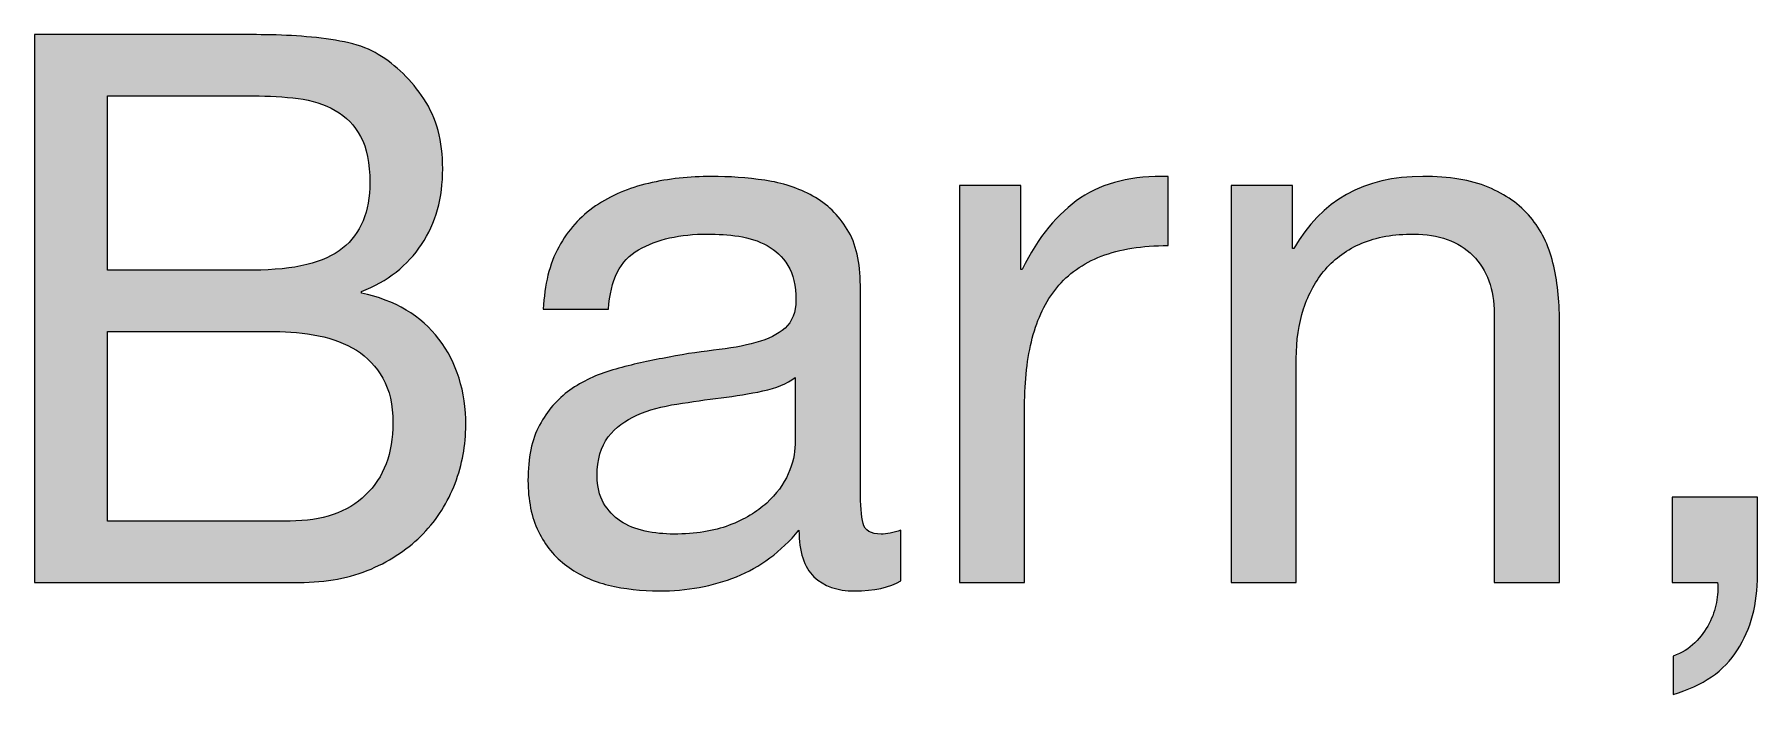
# Paper-space layout 'A1mask (portrait)' of a CAD drawing. Extents: x 0 to 565, y 0 to 805.
# Drawn here: x 406.76 to 416, y 63.94 to 67.48 of the extents above; entities that cross this region are included whole.
import ezdxf
from ezdxf.enums import TextEntityAlignment as Align

# ---------------------------------------------------------------- set-up
doc = ezdxf.new("R2010")
doc.units = 0
doc.layers.get('0').update_dxf_attribs({"linetype": 'CONTINUOUS'})
doc.layers.get('Defpoints').update_dxf_attribs({"linetype": 'CONTINUOUS'})
doc.layers.add('JPP_Mask', color=7, linetype='CONTINUOUS')
doc.styles.add('JPP', font='arial.ttf')

# ---------------------------------------------------------------- blocks, each defined once
blk = doc.blocks.new('A1mask (portrait)')
at = {"true_color": 0x004a91}
h = blk.add_hatch(color=154, dxfattribs=at)
edge = h.paths.add_edge_path(flags=16)
edge.add_spline(control_points=[(408.1269, 64.8708), (408.3001, 64.8708), (408.4355, 64.9175), (408.533, 65.011), (408.6305, 65.1042), (408.6793, 65.2334), (408.6793, 65.3982), (408.6793, 65.4943), (408.6613, 65.5738), (408.6258, 65.6372), (408.5898, 65.7002), (408.5425, 65.7503), (408.4833, 65.7875), (408.4241, 65.8247), (408.3565, 65.8507), (408.2793, 65.8658), (408.2026, 65.8808), (408.1231, 65.8883), (408.0407, 65.8883), (408.0407, 65.8883), (407.1465, 65.8883), (407.1465, 65.8883), (407.1465, 65.8883), (407.1465, 64.8708), (407.1465, 64.8708), (407.1465, 64.8708), (408.1269, 64.8708), (408.1269, 64.8708)], knot_values=[0, 0, 0, 0, 1, 1, 1, 2, 2, 2, 3, 3, 3, 4, 4, 4, 5, 5, 5, 6, 6, 6, 7, 7, 7, 8, 8, 8, 9, 9, 9, 9], degree=3, periodic=0)
edge = h.paths.add_edge_path(flags=16)
edge.add_spline(control_points=[(407.9295, 66.218), (408.152, 66.218), (408.312, 66.2571), (408.4095, 66.3354), (408.5065, 66.4138), (408.5557, 66.5312), (408.5557, 66.6878), (408.5557, 66.792), (408.5392, 66.8746), (408.506, 66.9349), (408.4729, 66.9953), (408.4279, 67.0421), (408.3702, 67.075), (408.3124, 67.1079), (408.2457, 67.1292), (408.1704, 67.1389), (408.0947, 67.1484), (408.0142, 67.1534), (407.9295, 67.1534), (407.9295, 67.1534), (407.1465, 67.1534), (407.1465, 67.1534), (407.1465, 67.1534), (407.1465, 66.218), (407.1465, 66.218), (407.1465, 66.218), (407.9295, 66.218), (407.9295, 66.218)], knot_values=[0, 0, 0, 0, 1, 1, 1, 2, 2, 2, 3, 3, 3, 4, 4, 4, 5, 5, 5, 6, 6, 6, 7, 7, 7, 8, 8, 8, 9, 9, 9, 9], degree=3, periodic=0)
edge = h.paths.add_edge_path()
edge.add_spline(control_points=[(407.822, 67.4828), (407.8855, 67.4828), (407.9531, 67.4821), (408.026, 67.4809), (408.0989, 67.4795), (408.1709, 67.4753), (408.2424, 67.4684), (408.3138, 67.4615), (408.3806, 67.4514), (408.4421, 67.4376), (408.5041, 67.4239), (408.5567, 67.4033), (408.6007, 67.3759), (408.6968, 67.3181), (408.7787, 67.2383), (408.8459, 67.1368), (408.9131, 67.0353), (408.9467, 66.9103), (408.9467, 66.7619), (408.9467, 66.6052), (408.9093, 66.4701), (408.8336, 66.356), (408.7579, 66.2422), (408.6504, 66.1577), (408.5103, 66.1028), (408.5103, 66.1028), (408.5103, 66.0945), (408.5103, 66.0945), (408.6916, 66.0559), (408.8303, 65.9735), (408.9264, 65.8471), (409.0225, 65.7208), (409.0707, 65.5672), (409.0707, 65.3859), (409.0707, 65.2786), (409.0513, 65.1743), (409.013, 65.0727), (408.9742, 64.971), (408.9174, 64.881), (408.8416, 64.8027), (408.7664, 64.7246), (408.6731, 64.6614), (408.5619, 64.6133), (408.4506, 64.5651), (408.3219, 64.5412), (408.1766, 64.5412), (408.1766, 64.5412), (406.7551, 64.5412), (406.7551, 64.5412), (406.7551, 64.5412), (406.7551, 67.4828), (406.7551, 67.4828), (406.7551, 67.4828), (407.822, 67.4828), (407.822, 67.4828)], knot_values=[0, 0, 0, 0, 1, 1, 1, 2, 2, 2, 3, 3, 3, 4, 4, 4, 5, 5, 5, 6, 6, 6, 7, 7, 7, 8, 8, 8, 9, 9, 9, 10, 10, 10, 11, 11, 11, 12, 12, 12, 13, 13, 13, 14, 14, 14, 15, 15, 15, 16, 16, 16, 17, 17, 17, 18, 18, 18, 18], degree=3, periodic=0)
h = blk.add_hatch(color=154, dxfattribs=at)
edge = h.paths.add_edge_path()
edge.add_spline(control_points=[(411.1185, 66.4365), (411.0716, 66.5132), (411.0101, 66.573), (410.9334, 66.6156)], knot_values=[29, 29, 29, 29, 30, 30, 30, 30], degree=3, periodic=0)
edge.add_spline(control_points=[(410.9334, 66.6156), (410.8563, 66.6582), (410.7706, 66.6864), (410.6759, 66.7001)], knot_values=[28, 28, 28, 28, 29, 29, 29, 29], degree=3, periodic=0)
edge.add_spline(control_points=[(410.6759, 66.7001), (410.5808, 66.7139), (410.4856, 66.7207), (410.3895, 66.7207)], knot_values=[27, 27, 27, 27, 28, 28, 28, 28], degree=3, periodic=0)
edge.add_spline(control_points=[(410.3895, 66.7207), (410.2712, 66.7207), (410.1585, 66.7084), (410.0515, 66.6836)], knot_values=[26, 26, 26, 26, 27, 27, 27, 27], degree=3, periodic=0)
edge.add_spline(control_points=[(410.0515, 66.6836), (409.9446, 66.659), (409.8494, 66.6182), (409.7671, 66.5622)], knot_values=[25, 25, 25, 25, 26, 26, 26, 26], degree=3, periodic=0)
edge.add_spline(control_points=[(409.7671, 66.5622), (409.6847, 66.5058), (409.6189, 66.4322), (409.5697, 66.3416)], knot_values=[24, 24, 24, 24, 25, 25, 25, 25], degree=3, periodic=0)
edge.add_spline(control_points=[(409.5697, 66.3416), (409.52, 66.2509), (409.4925, 66.1397), (409.4868, 66.0079)], knot_values=[23, 23, 23, 23, 24, 24, 24, 24], degree=3, periodic=0)
edge.add_spline(control_points=[(409.4868, 66.0079), (409.4868, 66.0079), (409.8371, 66.0079), (409.8371, 66.0079), (409.8456, 66.1645), (409.8991, 66.2708), (409.9981, 66.3271), (410.097, 66.3835), (410.2205, 66.4116), (410.3687, 66.4116)], knot_values=[20, 20, 20, 20, 21, 21, 21, 22, 22, 22, 23, 23, 23, 23], degree=3, periodic=0)
edge.add_spline(control_points=[(410.3687, 66.4116), (410.4236, 66.4116), (410.4795, 66.4076), (410.5358, 66.3993)], knot_values=[19, 19, 19, 19, 20, 20, 20, 20], degree=3, periodic=0)
edge.add_spline(control_points=[(410.5358, 66.3993), (410.5916, 66.391), (410.6428, 66.3747), (410.6882, 66.3499)], knot_values=[18, 18, 18, 18, 19, 19, 19, 19], degree=3, periodic=0)
edge.add_spline(control_points=[(410.6882, 66.3499), (410.7332, 66.3252), (410.7706, 66.2895), (410.7995, 66.2429)], knot_values=[17, 17, 17, 17, 18, 18, 18, 18], degree=3, periodic=0)
edge.add_spline(control_points=[(410.7995, 66.2429), (410.8283, 66.196), (410.8425, 66.1342), (410.8425, 66.0573)], knot_values=[16, 16, 16, 16, 17, 17, 17, 17], degree=3, periodic=0)
edge.add_spline(control_points=[(410.8425, 66.0573), (410.8425, 65.9915), (410.8231, 65.9413), (410.7848, 65.907), (410.7464, 65.8727), (410.6944, 65.8464), (410.6281, 65.8287)], knot_values=[14, 14, 14, 14, 15, 15, 15, 16, 16, 16, 16], degree=3, periodic=0)
edge.add_spline(control_points=[(410.6281, 65.8287), (410.5623, 65.8107), (410.4861, 65.797), (410.3995, 65.7875)], knot_values=[13, 13, 13, 13, 14, 14, 14, 14], degree=3, periodic=0)
edge.add_spline(control_points=[(410.3995, 65.7875), (410.3133, 65.7778), (410.222, 65.7634), (410.1259, 65.7442)], knot_values=[12, 12, 12, 12, 13, 13, 13, 13], degree=3, periodic=0)
edge.add_spline(control_points=[(410.1259, 65.7442), (410.035, 65.7279), (409.9465, 65.707), (409.8598, 65.6824), (409.7732, 65.6578), (409.6965, 65.6214), (409.6293, 65.5733)], knot_values=[10, 10, 10, 10, 11, 11, 11, 12, 12, 12, 12], degree=3, periodic=0)
edge.add_spline(control_points=[(409.6293, 65.5733), (409.5616, 65.5253), (409.5077, 65.4625), (409.4665, 65.3859)], knot_values=[9, 9, 9, 9, 10, 10, 10, 10], degree=3, periodic=0)
edge.add_spline(control_points=[(409.4665, 65.3859), (409.4253, 65.3089), (409.4045, 65.21), (409.4045, 65.0891)], knot_values=[8, 8, 8, 8, 9, 9, 9, 9], degree=3, periodic=0)
edge.add_spline(control_points=[(409.4045, 65.0891), (409.4045, 64.9821), (409.4234, 64.8907), (409.4603, 64.8152)], knot_values=[7, 7, 7, 7, 8, 8, 8, 8], degree=3, periodic=0)
edge.add_spline(control_points=[(409.4603, 64.8152), (409.4972, 64.7395), (409.5479, 64.6777), (409.6127, 64.6297)], knot_values=[6, 6, 6, 6, 7, 7, 7, 7], degree=3, periodic=0)
edge.add_spline(control_points=[(409.6127, 64.6297), (409.6771, 64.5816), (409.7519, 64.5473), (409.8371, 64.5267), (409.9223, 64.5061), (410.0132, 64.4959), (410.1093, 64.4959)], knot_values=[4, 4, 4, 4, 5, 5, 5, 6, 6, 6, 6], degree=3, periodic=0)
edge.add_spline(control_points=[(410.1093, 64.4959), (410.2575, 64.4959), (410.3957, 64.5213), (410.523, 64.5722)], knot_values=[3, 3, 3, 3, 4, 4, 4, 4], degree=3, periodic=0)
edge.add_spline(control_points=[(410.523, 64.5722), (410.6508, 64.6228), (410.763, 64.7059), (410.8591, 64.8214)], knot_values=[2, 2, 2, 2, 3, 3, 3, 3], degree=3, periodic=0)
edge.add_spline(control_points=[(410.8591, 64.8214), (410.8591, 64.7059), (410.8856, 64.6228), (410.9396, 64.5722)], knot_values=[1, 1, 1, 1, 2, 2, 2, 2], degree=3, periodic=0)
edge.add_spline(control_points=[(410.9396, 64.5722), (410.9931, 64.5213), (411.065, 64.4959), (411.1559, 64.4959)], knot_values=[0, 0, 0, 0, 1, 1, 1, 1], degree=3, periodic=0)
edge.add_spline(control_points=[(411.1559, 64.4959), (411.2629, 64.4959), (411.3467, 64.5137), (411.4068, 64.5494)], knot_values=[36, 36, 36, 36, 37, 37, 37, 37], degree=3, periodic=0)
edge.add_spline(control_points=[(411.4068, 64.5494), (411.4068, 64.5494), (411.4068, 64.8214), (411.4068, 64.8214), (411.3656, 64.8077), (411.3301, 64.8008), (411.2998, 64.8008)], knot_values=[34, 34, 34, 34, 35, 35, 35, 36, 36, 36, 36], degree=3, periodic=0)
edge.add_spline(control_points=[(411.2998, 64.8008), (411.2449, 64.8008), (411.2127, 64.82), (411.2032, 64.8583)], knot_values=[33, 33, 33, 33, 34, 34, 34, 34], degree=3, periodic=0)
edge.add_spline(control_points=[(411.2032, 64.8583), (411.1933, 64.8969), (411.1886, 64.9572), (411.1886, 65.0396)], knot_values=[32, 32, 32, 32, 33, 33, 33, 33], degree=3, periodic=0)
edge.add_spline(control_points=[(411.1886, 65.0396), (411.1886, 65.0396), (411.1886, 66.1357), (411.1886, 66.1357), (411.1886, 66.2592), (411.1654, 66.3596), (411.1185, 66.4365)], knot_values=[30, 30, 30, 30, 31, 31, 31, 32, 32, 32, 32], degree=3, periodic=0)
edge = h.paths.add_edge_path(flags=16)
edge.add_spline(control_points=[(410.4406, 65.5321), (410.5192, 65.5416), (410.594, 65.5539), (410.6655, 65.5691)], knot_values=[0, 0, 0, 0, 1, 1, 1, 1], degree=3, periodic=0)
edge.add_spline(control_points=[(410.6655, 65.5691), (410.737, 65.5842), (410.7942, 65.6083), (410.8383, 65.6412)], knot_values=[14, 14, 14, 14, 15, 15, 15, 15], degree=3, periodic=0)
edge.add_spline(control_points=[(410.8383, 65.6412), (410.8383, 65.6412), (410.8383, 65.2827), (410.8383, 65.2827), (410.8383, 65.2334), (410.826, 65.1804), (410.8013, 65.1241), (410.7767, 65.0678), (410.7379, 65.0157), (410.6858, 64.9676), (410.6338, 64.9196), (410.5666, 64.8796), (410.4842, 64.8481)], knot_values=[10, 10, 10, 10, 11, 11, 11, 12, 12, 12, 13, 13, 13, 14, 14, 14, 14], degree=3, periodic=0)
edge.add_spline(control_points=[(410.4842, 64.8481), (410.4018, 64.8164), (410.3029, 64.8008), (410.1874, 64.8008)], knot_values=[9, 9, 9, 9, 10, 10, 10, 10], degree=3, periodic=0)
edge.add_spline(control_points=[(410.1874, 64.8008), (410.1353, 64.8008), (410.0837, 64.8062), (410.0331, 64.8171)], knot_values=[8, 8, 8, 8, 9, 9, 9, 9], degree=3, periodic=0)
edge.add_spline(control_points=[(410.0331, 64.8171), (409.982, 64.8282), (409.9384, 64.846), (409.901, 64.8708)], knot_values=[7, 7, 7, 7, 8, 8, 8, 8], degree=3, periodic=0)
edge.add_spline(control_points=[(409.901, 64.8708), (409.8641, 64.8955), (409.8338, 64.9276), (409.8106, 64.9676)], knot_values=[6, 6, 6, 6, 7, 7, 7, 7], degree=3, periodic=0)
edge.add_spline(control_points=[(409.8106, 64.9676), (409.7869, 65.0074), (409.7756, 65.0562), (409.7756, 65.1139)], knot_values=[5, 5, 5, 5, 6, 6, 6, 6], degree=3, periodic=0)
edge.add_spline(control_points=[(409.7756, 65.1139), (409.7756, 65.2017), (409.7955, 65.2711), (409.8352, 65.322)], knot_values=[4, 4, 4, 4, 5, 5, 5, 5], degree=3, periodic=0)
edge.add_spline(control_points=[(409.8352, 65.322), (409.875, 65.3726), (409.9266, 65.4119), (409.9895, 65.4393)], knot_values=[3, 3, 3, 3, 4, 4, 4, 4], degree=3, periodic=0)
edge.add_spline(control_points=[(409.9895, 65.4393), (410.053, 65.4668), (410.1244, 65.4867), (410.204, 65.499)], knot_values=[2, 2, 2, 2, 3, 3, 3, 3], degree=3, periodic=0)
edge.add_spline(control_points=[(410.204, 65.499), (410.2835, 65.5115), (410.3625, 65.5224), (410.4406, 65.5321)], knot_values=[1, 1, 1, 1, 2, 2, 2, 2], degree=3, periodic=0)
h = blk.add_hatch(color=154, dxfattribs=at)
edge = h.paths.add_edge_path()
edge.add_spline(control_points=[(412.0704, 65.3407), (412.0704, 65.4296), (412.0704, 65.4888), (412.0704, 65.4888), (412.0704, 65.6261), (412.0841, 65.7477), (412.1116, 65.8533)], knot_values=[8, 8, 8, 8, 8.250035, 8.250035, 8.250035, 9.250035, 9.250035, 9.250035, 9.250035], degree=3, periodic=0)
edge.add_spline(control_points=[(412.1116, 65.8533), (412.1391, 65.9591), (412.1831, 66.049), (412.2432, 66.1234)], knot_values=[7, 7, 7, 7, 8, 8, 8, 8], degree=3, periodic=0)
edge.add_spline(control_points=[(412.2432, 66.1234), (412.3038, 66.1974), (412.3833, 66.2538), (412.4822, 66.2921)], knot_values=[6, 6, 6, 6, 7, 7, 7, 7], degree=3, periodic=0)
edge.add_spline(control_points=[(412.4822, 66.2921), (412.5812, 66.3307), (412.7005, 66.3499), (412.8406, 66.3499)], knot_values=[5, 5, 5, 5, 6, 6, 6, 6], degree=3, periodic=0)
edge.add_spline(control_points=[(412.8406, 66.3499), (412.8406, 66.3499), (412.8406, 66.7207), (412.8406, 66.7207), (412.6512, 66.7262), (412.4946, 66.6878), (412.371, 66.6052)], knot_values=[3, 3, 3, 3, 4, 4, 4, 5, 5, 5, 5], degree=3, periodic=0)
edge.add_spline(control_points=[(412.371, 66.6052), (412.2475, 66.5229), (412.1428, 66.3953), (412.0581, 66.222)], knot_values=[2, 2, 2, 2, 3, 3, 3, 3], degree=3, periodic=0)
edge.add_spline(control_points=[(412.0496, 66.222), (412.0496, 66.222), (412.0496, 66.3344), (412.0496, 66.4467)], knot_values=[0.5, 0.5, 0.5, 0.5, 1, 1, 1, 1], degree=3, periodic=0)
edge.add_spline(control_points=[(412.0496, 66.4467), (412.0496, 66.559), (412.0496, 66.6713), (412.0496, 66.6713), (412.0496, 66.6713), (412.029, 66.6713), (411.9981, 66.6713)], knot_values=[12.749965, 12.749965, 12.749965, 12.749965, 13.249965, 13.249965, 13.249965, 13.5, 13.5, 13.5, 13.5], degree=3, periodic=0)
edge.add_spline(control_points=[(411.9981, 66.6713), (411.9672, 66.6713), (411.926, 66.6713), (411.8849, 66.6713)], knot_values=[12.49997, 12.49997, 12.49997, 12.49997, 12.749965, 12.749965, 12.749965, 12.749965], degree=3, periodic=0)
edge.add_spline(control_points=[(411.8849, 66.6713), (411.8643, 66.6713), (411.8437, 66.6713), (411.8244, 66.6713)], knot_values=[12.374973, 12.374973, 12.374973, 12.374973, 12.49997, 12.49997, 12.49997, 12.49997], degree=3, periodic=0)
edge.add_spline(control_points=[(411.8244, 66.6713), (411.8051, 66.6713), (411.787, 66.6713), (411.7716, 66.6713)], knot_values=[12.249975, 12.249975, 12.249975, 12.249975, 12.374973, 12.374973, 12.374973, 12.374973], degree=3, periodic=0)
edge.add_spline(control_points=[(411.7716, 66.6713), (411.7639, 66.6713), (411.7568, 66.6713), (411.7505, 66.6713)], knot_values=[12.187476, 12.187476, 12.187476, 12.187476, 12.249975, 12.249975, 12.249975, 12.249975], degree=3, periodic=0)
edge.add_spline(control_points=[(411.7201, 66.6713), (411.7201, 66.6713), (411.7201, 66.6713), (411.7201, 66.6713), (411.7201, 66.6713), (411.7201, 66.6713), (411.7201, 66.6713)], knot_values=[11.99998, 11.99998, 11.99998, 11.99998, 12.001425, 12.001425, 12.001425, 12.001445, 12.001445, 12.001445, 12.001445], degree=3, periodic=0)
edge.add_spline(control_points=[(411.7201, 66.6713), (411.7201, 66.6712), (411.7201, 66.1387), (411.7201, 65.6062)], knot_values=[11.49999, 11.49999, 11.49999, 11.49999, 11.99998, 11.99998, 11.99998, 11.99998], degree=3, periodic=0)
edge.add_spline(control_points=[(411.7201, 65.6062), (411.7201, 65.0737), (411.7201, 64.5412), (411.7201, 64.5412), (411.7201, 64.5412), (411.7201, 64.5412), (411.7201, 64.5412)], knot_values=[10.999023, 10.999023, 10.999023, 10.999023, 11.499013, 11.499013, 11.499013, 11.49999, 11.49999, 11.49999, 11.49999], degree=3, periodic=0)
edge.add_spline(control_points=[(411.7352, 64.5412), (411.74, 64.5412), (411.7458, 64.5412), (411.7525, 64.5412)], knot_values=[10.812504, 10.812504, 10.812504, 10.812504, 10.875003, 10.875003, 10.875003, 10.875003], degree=3, periodic=0)
edge.add_spline(control_points=[(411.7525, 64.5412), (411.7591, 64.5412), (411.7667, 64.5412), (411.7749, 64.5412)], knot_values=[10.750005, 10.750005, 10.750005, 10.750005, 10.812504, 10.812504, 10.812504, 10.812504], degree=3, periodic=0)
edge.add_spline(control_points=[(411.7749, 64.5412), (411.7913, 64.5412), (411.8104, 64.5412), (411.831, 64.5412)], knot_values=[10.625008, 10.625008, 10.625008, 10.625008, 10.750005, 10.750005, 10.750005, 10.750005], degree=3, periodic=0)
edge.add_spline(control_points=[(411.831, 64.5412), (411.8515, 64.5412), (411.8734, 64.5412), (411.8953, 64.5412)], knot_values=[10.50001, 10.50001, 10.50001, 10.50001, 10.625008, 10.625008, 10.625008, 10.625008], degree=3, periodic=0)
edge.add_spline(control_points=[(411.8953, 64.5412), (411.9391, 64.5412), (411.9828, 64.5412), (412.0157, 64.5412)], knot_values=[10.250015, 10.250015, 10.250015, 10.250015, 10.50001, 10.50001, 10.50001, 10.50001], degree=3, periodic=0)
edge.add_spline(control_points=[(412.0157, 64.5412), (412.0485, 64.5412), (412.0704, 64.5412), (412.0704, 64.5412), (412.0704, 64.5412), (412.0704, 64.5412), (412.0704, 64.5412)], knot_values=[9.999532, 9.999532, 9.999532, 9.999532, 10.249547, 10.249547, 10.249547, 10.250015, 10.250015, 10.250015, 10.250015], degree=3, periodic=0)
edge.add_spline(control_points=[(412.0704, 64.5518), (412.0704, 64.5553), (412.0704, 64.5595), (412.0704, 64.5646)], knot_values=[9.906272, 9.906272, 9.906272, 9.906272, 9.937521, 9.937521, 9.937521, 9.937521], degree=3, periodic=0)
edge.add_spline(control_points=[(412.0704, 64.5646), (412.0704, 64.5696), (412.0704, 64.5754), (412.0704, 64.5819)], knot_values=[9.875022, 9.875022, 9.875022, 9.875022, 9.906272, 9.906272, 9.906272, 9.906272], degree=3, periodic=0)
edge.add_spline(control_points=[(412.0704, 64.5819), (412.0704, 64.5948), (412.0704, 64.6105), (412.0704, 64.6286)], knot_values=[9.812524, 9.812524, 9.812524, 9.812524, 9.875022, 9.875022, 9.875022, 9.875022], degree=3, periodic=0)
edge.add_spline(control_points=[(412.0704, 64.6286), (412.0704, 64.6466), (412.0704, 64.667), (412.0704, 64.6892)], knot_values=[9.750025, 9.750025, 9.750025, 9.750025, 9.812524, 9.812524, 9.812524, 9.812524], degree=3, periodic=0)
edge.add_spline(control_points=[(412.0704, 64.6892), (412.0704, 64.7336), (412.0704, 64.7854), (412.0704, 64.841)], knot_values=[9.625027, 9.625027, 9.625027, 9.625027, 9.750025, 9.750025, 9.750025, 9.750025], degree=3, periodic=0)
edge.add_spline(control_points=[(412.0704, 64.841), (412.0704, 64.8965), (412.0704, 64.9557), (412.0704, 65.0149)], knot_values=[9.50003, 9.50003, 9.50003, 9.50003, 9.625027, 9.625027, 9.625027, 9.625027], degree=3, periodic=0)
edge.add_spline(control_points=[(412.0704, 65.0149), (412.0704, 65.1334), (412.0704, 65.2519), (412.0704, 65.3407)], knot_values=[9.250035, 9.250035, 9.250035, 9.250035, 9.50003, 9.50003, 9.50003, 9.50003], degree=3, periodic=0)
h = blk.add_hatch(color=154, dxfattribs=at)
edge = h.paths.add_edge_path()
edge.add_spline(control_points=[(413.5681, 66.01), (413.5942, 66.0909), (413.633, 66.1617), (413.6855, 66.222)], knot_values=[14, 14, 14, 14, 15, 15, 15, 15], degree=3, periodic=0)
edge.add_spline(control_points=[(413.6855, 66.222), (413.7376, 66.2826), (413.8029, 66.3293), (413.881, 66.3622)], knot_values=[13, 13, 13, 13, 14, 14, 14, 14], degree=3, periodic=0)
edge.add_spline(control_points=[(413.881, 66.3622), (413.9591, 66.3953), (414.0519, 66.4116), (414.1594, 66.4116)], knot_values=[12, 12, 12, 12, 13, 13, 13, 13], degree=3, periodic=0)
edge.add_spline(control_points=[(414.1594, 66.4116), (414.2938, 66.4116), (414.3993, 66.3733), (414.4765, 66.2964)], knot_values=[11, 11, 11, 11, 12, 12, 12, 12], degree=3, periodic=0)
edge.add_spline(control_points=[(414.4765, 66.2964), (414.5532, 66.2194), (414.592, 66.1151), (414.592, 65.9832)], knot_values=[10, 10, 10, 10, 11, 11, 11, 11], degree=3, periodic=0)
edge.add_spline(control_points=[(414.592, 65.9832), (414.592, 65.9832), (414.592, 64.5412), (414.592, 64.5412), (414.592, 64.5412), (414.6795, 64.5412), (414.7669, 64.5412)], knot_values=[8.5, 8.5, 8.5, 8.5, 9.5, 9.5, 9.5, 10, 10, 10, 10], degree=3, periodic=0)
edge.add_spline(control_points=[(414.7669, 64.5412), (414.8544, 64.5412), (414.9418, 64.5412), (414.9418, 64.5412), (414.9418, 64.5412), (414.9418, 64.8914), (414.9418, 65.2416)], knot_values=[7.5, 7.5, 7.5, 7.5, 8, 8, 8, 8.5, 8.5, 8.5, 8.5], degree=3, periodic=0)
edge.add_spline(control_points=[(414.9418, 65.2416), (414.9418, 65.5918), (414.9418, 65.9421), (414.9418, 65.9421), (414.9418, 66.0573), (414.9305, 66.1624), (414.9068, 66.2571)], knot_values=[6, 6, 6, 6, 6.5, 6.5, 6.5, 7.5, 7.5, 7.5, 7.5], degree=3, periodic=0)
edge.add_spline(control_points=[(414.9068, 66.2571), (414.8836, 66.352), (414.8429, 66.4336), (414.7856, 66.5023)], knot_values=[5, 5, 5, 5, 6, 6, 6, 6], degree=3, periodic=0)
edge.add_spline(control_points=[(414.7856, 66.5023), (414.7279, 66.5709), (414.6521, 66.6244), (414.5589, 66.663), (414.4656, 66.7016), (414.3487, 66.7207), (414.2086, 66.7207)], knot_values=[3, 3, 3, 3, 4, 4, 4, 5, 5, 5, 5], degree=3, periodic=0)
edge.add_spline(control_points=[(414.2086, 66.7207), (413.8929, 66.7207), (413.6619, 66.5915), (413.5165, 66.3333)], knot_values=[2, 2, 2, 2, 3, 3, 3, 3], degree=3, periodic=0)
edge.add_spline(control_points=[(413.508, 66.3333), (413.508, 66.3333), (413.508, 66.4178), (413.508, 66.5023)], knot_values=[0.5, 0.5, 0.5, 0.5, 1, 1, 1, 1], degree=3, periodic=0)
edge.add_spline(control_points=[(413.508, 66.5023), (413.508, 66.5868), (413.508, 66.6713), (413.508, 66.6713), (413.508, 66.6713), (413.4874, 66.6713), (413.4565, 66.6713)], knot_values=[19.749965, 19.749965, 19.749965, 19.749965, 20.249965, 20.249965, 20.249965, 20.5, 20.5, 20.5, 20.5], degree=3, periodic=0)
edge.add_spline(control_points=[(413.4565, 66.6713), (413.4256, 66.6713), (413.3844, 66.6713), (413.3433, 66.6713)], knot_values=[19.49997, 19.49997, 19.49997, 19.49997, 19.749965, 19.749965, 19.749965, 19.749965], degree=3, periodic=0)
edge.add_spline(control_points=[(413.3433, 66.6713), (413.3227, 66.6713), (413.3021, 66.6713), (413.2828, 66.6713)], knot_values=[19.374972, 19.374972, 19.374972, 19.374972, 19.49997, 19.49997, 19.49997, 19.49997], degree=3, periodic=0)
edge.add_spline(control_points=[(413.2828, 66.6713), (413.2635, 66.6713), (413.2455, 66.6713), (413.23, 66.6713)], knot_values=[19.249975, 19.249975, 19.249975, 19.249975, 19.374972, 19.374972, 19.374972, 19.374972], degree=3, periodic=0)
edge.add_spline(control_points=[(413.23, 66.6713), (413.2223, 66.6713), (413.2152, 66.6713), (413.209, 66.6713)], knot_values=[19.187476, 19.187476, 19.187476, 19.187476, 19.249975, 19.249975, 19.249975, 19.249975], degree=3, periodic=0)
edge.add_spline(control_points=[(413.1786, 66.6713), (413.1786, 66.6713), (413.1786, 66.6713), (413.1786, 66.6713), (413.1786, 66.6713), (413.1786, 66.6713), (413.1786, 66.6713)], knot_values=[18.99998, 18.99998, 18.99998, 18.99998, 19.001425, 19.001425, 19.001425, 19.001445, 19.001445, 19.001445, 19.001445], degree=3, periodic=0)
edge.add_spline(control_points=[(413.1786, 66.6713), (413.1786, 66.6712), (413.1786, 66.1387), (413.1786, 65.6062)], knot_values=[18.49999, 18.49999, 18.49999, 18.49999, 18.99998, 18.99998, 18.99998, 18.99998], degree=3, periodic=0)
edge.add_spline(control_points=[(413.1786, 65.6062), (413.1786, 65.0737), (413.1786, 64.5412), (413.1786, 64.5412), (413.1786, 64.5412), (413.1786, 64.5412), (413.1786, 64.5412)], knot_values=[17.999023, 17.999023, 17.999023, 17.999023, 18.499013, 18.499013, 18.499013, 18.49999, 18.49999, 18.49999, 18.49999], degree=3, periodic=0)
edge.add_spline(control_points=[(413.1936, 64.5412), (413.1984, 64.5412), (413.2042, 64.5412), (413.2109, 64.5412)], knot_values=[17.812504, 17.812504, 17.812504, 17.812504, 17.875002, 17.875002, 17.875002, 17.875002], degree=3, periodic=0)
edge.add_spline(control_points=[(413.2109, 64.5412), (413.2175, 64.5412), (413.2251, 64.5412), (413.2333, 64.5412)], knot_values=[17.750005, 17.750005, 17.750005, 17.750005, 17.812504, 17.812504, 17.812504, 17.812504], degree=3, periodic=0)
edge.add_spline(control_points=[(413.2333, 64.5412), (413.2497, 64.5412), (413.2689, 64.5412), (413.2894, 64.5412)], knot_values=[17.625007, 17.625007, 17.625007, 17.625007, 17.750005, 17.750005, 17.750005, 17.750005], degree=3, periodic=0)
edge.add_spline(control_points=[(413.2894, 64.5412), (413.3099, 64.5412), (413.3318, 64.5412), (413.3537, 64.5412)], knot_values=[17.50001, 17.50001, 17.50001, 17.50001, 17.625008, 17.625008, 17.625008, 17.625008], degree=3, periodic=0)
edge.add_spline(control_points=[(413.3537, 64.5412), (413.3975, 64.5412), (413.4413, 64.5412), (413.4741, 64.5412)], knot_values=[17.250015, 17.250015, 17.250015, 17.250015, 17.50001, 17.50001, 17.50001, 17.50001], degree=3, periodic=0)
edge.add_spline(control_points=[(413.4741, 64.5412), (413.5069, 64.5412), (413.5288, 64.5412), (413.5288, 64.5412), (413.5288, 64.5412), (413.5288, 64.5412), (413.5288, 64.5412)], knot_values=[16.999532, 16.999532, 16.999532, 16.999532, 17.249547, 17.249547, 17.249547, 17.250015, 17.250015, 17.250015, 17.250015], degree=3, periodic=0)
edge.add_spline(control_points=[(413.5288, 64.5547), (413.5288, 64.5591), (413.5288, 64.5645), (413.5288, 64.5709)], knot_values=[16.906272, 16.906272, 16.906272, 16.906272, 16.937521, 16.937521, 16.937521, 16.937521], degree=3, periodic=0)
edge.add_spline(control_points=[(413.5288, 64.5709), (413.5288, 64.5773), (413.5288, 64.5846), (413.5288, 64.5928)], knot_values=[16.875022, 16.875022, 16.875022, 16.875022, 16.906272, 16.906272, 16.906272, 16.906272], degree=3, periodic=0)
edge.add_spline(control_points=[(413.5288, 64.5928), (413.5288, 64.6093), (413.5288, 64.6292), (413.5288, 64.6521)], knot_values=[16.812524, 16.812524, 16.812524, 16.812524, 16.875022, 16.875022, 16.875022, 16.875022], degree=3, periodic=0)
edge.add_spline(control_points=[(413.5288, 64.6521), (413.5288, 64.6751), (413.5288, 64.7009), (413.5288, 64.7291)], knot_values=[16.750025, 16.750025, 16.750025, 16.750025, 16.812524, 16.812524, 16.812524, 16.812524], degree=3, periodic=0)
edge.add_spline(control_points=[(413.5288, 64.7291), (413.5288, 64.7855), (413.5288, 64.8513), (413.5288, 64.9218)], knot_values=[16.625028, 16.625028, 16.625028, 16.625028, 16.750025, 16.750025, 16.750025, 16.750025], degree=3, periodic=0)
edge.add_spline(control_points=[(413.5288, 64.9218), (413.5288, 64.9922), (413.5288, 65.0674), (413.5288, 65.1426)], knot_values=[16.50003, 16.50003, 16.50003, 16.50003, 16.625028, 16.625028, 16.625028, 16.625028], degree=3, periodic=0)
edge.add_spline(control_points=[(413.5288, 65.1426), (413.5288, 65.293), (413.5288, 65.4434), (413.5288, 65.5562)], knot_values=[16.250035, 16.250035, 16.250035, 16.250035, 16.50003, 16.50003, 16.50003, 16.50003], degree=3, periodic=0)
edge.add_spline(control_points=[(413.5288, 65.5562), (413.5288, 65.669), (413.5288, 65.7442), (413.5288, 65.7442), (413.5288, 65.8403), (413.5416, 65.929), (413.5681, 66.01)], knot_values=[15, 15, 15, 15, 15.250035, 15.250035, 15.250035, 16.250035, 16.250035, 16.250035, 16.250035], degree=3, periodic=0)
h = blk.add_hatch(color=154, dxfattribs=at)
edge = h.paths.add_edge_path()
edge.add_spline(control_points=[(416.005, 64.5823), (416.005, 64.5823), (416.005, 64.9984), (416.005, 64.9984), (416.005, 64.9984), (415.9406, 64.9984), (415.8601, 64.9984)], knot_values=[10.624977, 10.624977, 10.624977, 10.624977, 11.624977, 11.624977, 11.624977, 12, 12, 12, 12], degree=3, periodic=0)
edge.add_spline(control_points=[(415.8601, 64.9984), (415.7797, 64.9984), (415.6831, 64.9984), (415.6188, 64.9984)], knot_values=[10.249985, 10.249985, 10.249985, 10.249985, 10.624977, 10.624977, 10.624977, 10.624977], degree=3, periodic=0)
edge.add_spline(control_points=[(415.6188, 64.9984), (415.6027, 64.9984), (415.5886, 64.9984), (415.5773, 64.9984)], knot_values=[10.156237, 10.156237, 10.156237, 10.156237, 10.249985, 10.249985, 10.249985, 10.249985], degree=3, periodic=0)
edge.add_spline(control_points=[(415.5472, 64.9984), (415.5472, 64.9984), (415.5472, 64.9984), (415.5472, 64.9984), (415.5472, 64.9984), (415.5472, 64.9984), (415.5472, 64.9984)], knot_values=[9.999502, 9.999502, 9.999502, 9.999502, 10, 10, 10, 10.000967, 10.000967, 10.000967, 10.000967], degree=3, periodic=0)
edge.add_spline(control_points=[(415.5472, 64.9905), (415.5472, 64.9874), (415.5472, 64.9835), (415.5472, 64.9788)], knot_values=[9.874992, 9.874992, 9.874992, 9.874992, 9.921867, 9.921867, 9.921867, 9.921867], degree=3, periodic=0)
edge.add_spline(control_points=[(415.5472, 64.9788), (415.5472, 64.96), (415.5472, 64.9292), (415.5472, 64.8924)], knot_values=[9.687496, 9.687496, 9.687496, 9.687496, 9.874992, 9.874992, 9.874992, 9.874992], degree=3, periodic=0)
edge.add_spline(control_points=[(415.5472, 64.8924), (415.5472, 64.8555), (415.5472, 64.8127), (415.5472, 64.7698)], knot_values=[9.5, 9.5, 9.5, 9.5, 9.687496, 9.687496, 9.687496, 9.687496], degree=3, periodic=0)
edge.add_spline(control_points=[(415.5472, 64.7698), (415.5472, 64.7269), (415.5472, 64.684), (415.5472, 64.6472)], knot_values=[9.312504, 9.312504, 9.312504, 9.312504, 9.5, 9.5, 9.5, 9.5], degree=3, periodic=0)
edge.add_spline(control_points=[(415.5472, 64.6472), (415.5472, 64.6104), (415.5472, 64.5796), (415.5472, 64.5608)], knot_values=[9.125007, 9.125007, 9.125007, 9.125007, 9.312504, 9.312504, 9.312504, 9.312504], degree=3, periodic=0)
edge.add_spline(control_points=[(415.5472, 64.5412), (415.5472, 64.5412), (415.5472, 64.5412), (415.5472, 64.5412), (415.5472, 64.5412), (415.5472, 64.5412), (415.5472, 64.5412)], knot_values=[8.999033, 8.999033, 8.999033, 8.999033, 9.000264, 9.000264, 9.000264, 9.001231, 9.001231, 9.001231, 9.001231], degree=3, periodic=0)
edge.add_spline(control_points=[(415.55, 64.5412), (415.5526, 64.5412), (415.5572, 64.5412), (415.5632, 64.5412)], knot_values=[8.843763, 8.843763, 8.843763, 8.843763, 8.937511, 8.937511, 8.937511, 8.937511], degree=3, periodic=0)
edge.add_spline(control_points=[(415.5632, 64.5412), (415.5692, 64.5412), (415.5767, 64.5412), (415.5853, 64.5412)], knot_values=[8.750015, 8.750015, 8.750015, 8.750015, 8.843763, 8.843763, 8.843763, 8.843763], degree=3, periodic=0)
edge.add_spline(control_points=[(415.5853, 64.5412), (415.6195, 64.5412), (415.6708, 64.5412), (415.7136, 64.5412)], knot_values=[8.375023, 8.375023, 8.375023, 8.375023, 8.750015, 8.750015, 8.750015, 8.750015], degree=3, periodic=0)
edge.add_spline(control_points=[(415.7136, 64.5412), (415.7563, 64.5412), (415.7905, 64.5412), (415.7905, 64.5412), (415.7934, 64.5083), (415.791, 64.4725), (415.7844, 64.4339)], knot_values=[7, 7, 7, 7, 7.375023, 7.375023, 7.375023, 8.375023, 8.375023, 8.375023, 8.375023], degree=3, periodic=0)
edge.add_spline(control_points=[(415.7844, 64.4339), (415.7773, 64.3956), (415.7645, 64.3577), (415.7451, 64.3208)], knot_values=[6, 6, 6, 6, 7, 7, 7, 7], degree=3, periodic=0)
edge.add_spline(control_points=[(415.7451, 64.3208), (415.7262, 64.2836), (415.7006, 64.2493), (415.6689, 64.2176)], knot_values=[5, 5, 5, 5, 6, 6, 6, 6], degree=3, periodic=0)
edge.add_spline(control_points=[(415.6689, 64.2176), (415.6372, 64.1861), (415.5984, 64.162), (415.5515, 64.1457)], knot_values=[4, 4, 4, 4, 5, 5, 5, 5], degree=3, periodic=0)
edge.add_spline(control_points=[(415.5515, 64.1457), (415.5515, 64.1457), (415.5515, 63.9395), (415.5515, 63.9395), (415.711, 63.9864), (415.826, 64.0659), (415.8975, 64.1786), (415.969, 64.2912), (416.005, 64.4259), (416.005, 64.5823)], knot_values=[1, 1, 1, 1, 2, 2, 2, 3, 3, 3, 4, 4, 4, 4], degree=3, periodic=0)
at = {"layer": 'Defpoints', "color": 154, "true_color": 0x004a91}
for points, knots in [([(407.822, 67.4828), (407.8855, 67.4828), (407.9531, 67.4821), (408.026, 67.4809), (408.0989, 67.4795), (408.1709, 67.4753), (408.2424, 67.4684), (408.3138, 67.4615), (408.3806, 67.4514), (408.4421, 67.4376), (408.5041, 67.4239), (408.5567, 67.4033), (408.6007, 67.3759), (408.6968, 67.3181), (408.7787, 67.2383), (408.8459, 67.1368), (408.9131, 67.0353), (408.9467, 66.9103), (408.9467, 66.7619), (408.9467, 66.6052), (408.9093, 66.4701), (408.8336, 66.356), (408.7579, 66.2422), (408.6504, 66.1577), (408.5103, 66.1028), (408.5103, 66.1028), (408.5103, 66.0945), (408.5103, 66.0945), (408.6916, 66.0559), (408.8303, 65.9735), (408.9264, 65.8471), (409.0225, 65.7208), (409.0707, 65.5672), (409.0707, 65.3859), (409.0707, 65.2786), (409.0513, 65.1743), (409.013, 65.0727), (408.9742, 64.971), (408.9174, 64.881), (408.8416, 64.8027), (408.7664, 64.7246), (408.6731, 64.6614), (408.5619, 64.6133), (408.4506, 64.5651), (408.3219, 64.5412), (408.1766, 64.5412), (408.1766, 64.5412), (406.7551, 64.5412), (406.7551, 64.5412), (406.7551, 64.5412), (406.7551, 67.4828), (406.7551, 67.4828), (406.7551, 67.4828), (407.822, 67.4828), (407.822, 67.4828)], [0, 0, 0, 0, 1, 1, 1, 2, 2, 2, 3, 3, 3, 4, 4, 4, 5, 5, 5, 6, 6, 6, 7, 7, 7, 8, 8, 8, 9, 9, 9, 10, 10, 10, 11, 11, 11, 12, 12, 12, 13, 13, 13, 14, 14, 14, 15, 15, 15, 16, 16, 16, 17, 17, 17, 18, 18, 18, 18]), ([(407.9295, 66.218), (408.152, 66.218), (408.312, 66.2571), (408.4095, 66.3354), (408.5065, 66.4138), (408.5557, 66.5312), (408.5557, 66.6878), (408.5557, 66.792), (408.5392, 66.8746), (408.506, 66.9349), (408.4729, 66.9953), (408.4279, 67.0421), (408.3702, 67.075), (408.3124, 67.1079), (408.2457, 67.1292), (408.1704, 67.1389), (408.0947, 67.1484), (408.0142, 67.1534), (407.9295, 67.1534), (407.9295, 67.1534), (407.1465, 67.1534), (407.1465, 67.1534), (407.1465, 67.1534), (407.1465, 66.218), (407.1465, 66.218), (407.1465, 66.218), (407.9295, 66.218), (407.9295, 66.218)], [0, 0, 0, 0, 1, 1, 1, 2, 2, 2, 3, 3, 3, 4, 4, 4, 5, 5, 5, 6, 6, 6, 7, 7, 7, 8, 8, 8, 9, 9, 9, 9]), ([(411.1559, 64.4959), (411.065, 64.4959), (410.9931, 64.5213), (410.9396, 64.5722), (410.8856, 64.6228), (410.8591, 64.7059), (410.8591, 64.8214), (410.763, 64.7059), (410.6508, 64.6228), (410.523, 64.5722), (410.3957, 64.5213), (410.2575, 64.4959), (410.1093, 64.4959), (410.0132, 64.4959), (409.9223, 64.5061), (409.8371, 64.5267), (409.7519, 64.5473), (409.6771, 64.5816), (409.6127, 64.6297), (409.5479, 64.6777), (409.4972, 64.7395), (409.4603, 64.8152), (409.4234, 64.8907), (409.4045, 64.9821), (409.4045, 65.0891), (409.4045, 65.21), (409.4253, 65.3089), (409.4665, 65.3859), (409.5077, 65.4625), (409.5616, 65.5253), (409.6293, 65.5733), (409.6965, 65.6214), (409.7732, 65.6578), (409.8598, 65.6824), (409.9465, 65.707), (410.035, 65.7279), (410.1259, 65.7442), (410.222, 65.7634), (410.3133, 65.7778), (410.3995, 65.7875), (410.4861, 65.797), (410.5623, 65.8107), (410.6281, 65.8287), (410.6944, 65.8464), (410.7464, 65.8727), (410.7848, 65.907), (410.8231, 65.9413), (410.8425, 65.9915), (410.8425, 66.0573), (410.8425, 66.1342), (410.8283, 66.196), (410.7995, 66.2429), (410.7706, 66.2895), (410.7332, 66.3252), (410.6882, 66.3499), (410.6428, 66.3747), (410.5916, 66.391), (410.5358, 66.3993), (410.4795, 66.4076), (410.4236, 66.4116), (410.3687, 66.4116), (410.2205, 66.4116), (410.097, 66.3835), (409.9981, 66.3271), (409.8991, 66.2708), (409.8456, 66.1645), (409.8371, 66.0079), (409.8371, 66.0079), (409.4868, 66.0079), (409.4868, 66.0079), (409.4925, 66.1397), (409.52, 66.2509), (409.5697, 66.3416), (409.6189, 66.4322), (409.6847, 66.5058), (409.7671, 66.5622), (409.8494, 66.6182), (409.9446, 66.659), (410.0515, 66.6836), (410.1585, 66.7084), (410.2712, 66.7207), (410.3895, 66.7207), (410.4856, 66.7207), (410.5808, 66.7139), (410.6759, 66.7001), (410.7706, 66.6864), (410.8563, 66.6582), (410.9334, 66.6156), (411.0101, 66.573), (411.0716, 66.5132), (411.1185, 66.4365), (411.1654, 66.3596), (411.1886, 66.2592), (411.1886, 66.1357), (411.1886, 66.1357), (411.1886, 65.0396), (411.1886, 65.0396), (411.1886, 64.9572), (411.1933, 64.8969), (411.2032, 64.8583), (411.2127, 64.82), (411.2449, 64.8008), (411.2998, 64.8008), (411.3301, 64.8008), (411.3656, 64.8077), (411.4068, 64.8214), (411.4068, 64.8214), (411.4068, 64.5494), (411.4068, 64.5494), (411.3467, 64.5137), (411.2629, 64.4959), (411.1559, 64.4959)], [0, 0, 0, 0, 1, 1, 1, 2, 2, 2, 3, 3, 3, 4, 4, 4, 5, 5, 5, 6, 6, 6, 7, 7, 7, 8, 8, 8, 9, 9, 9, 10, 10, 10, 11, 11, 11, 12, 12, 12, 13, 13, 13, 14, 14, 14, 15, 15, 15, 16, 16, 16, 17, 17, 17, 18, 18, 18, 19, 19, 19, 20, 20, 20, 21, 21, 21, 22, 22, 22, 23, 23, 23, 24, 24, 24, 25, 25, 25, 26, 26, 26, 27, 27, 27, 28, 28, 28, 29, 29, 29, 30, 30, 30, 31, 31, 31, 32, 32, 32, 33, 33, 33, 34, 34, 34, 35, 35, 35, 36, 36, 36, 37, 37, 37, 37]), ([(412.0496, 66.6713), (412.0496, 66.6713), (412.0496, 66.222), (412.0496, 66.222), (412.0496, 66.222), (412.0581, 66.222), (412.0581, 66.222), (412.1428, 66.3953), (412.2475, 66.5229), (412.371, 66.6052), (412.4946, 66.6878), (412.6512, 66.7262), (412.8406, 66.7207), (412.8406, 66.7207), (412.8406, 66.3499), (412.8406, 66.3499), (412.7005, 66.3499), (412.5812, 66.3307), (412.4822, 66.2921), (412.3833, 66.2538), (412.3038, 66.1974), (412.2432, 66.1234), (412.1831, 66.049), (412.1391, 65.9591), (412.1116, 65.8533), (412.0841, 65.7477), (412.0704, 65.6261), (412.0704, 65.4888), (412.0704, 65.4888), (412.0704, 64.5412), (412.0704, 64.5412), (412.0704, 64.5412), (411.7201, 64.5412), (411.7201, 64.5412), (411.7201, 64.5412), (411.7201, 66.6713), (411.7201, 66.6713), (411.7201, 66.6713), (412.0496, 66.6713), (412.0496, 66.6713)], [0, 0, 0, 0, 1, 1, 1, 2, 2, 2, 3, 3, 3, 4, 4, 4, 5, 5, 5, 6, 6, 6, 7, 7, 7, 8, 8, 8, 9, 9, 9, 10, 10, 10, 11, 11, 11, 12, 12, 12, 13, 13, 13, 13]), ([(413.508, 66.6713), (413.508, 66.6713), (413.508, 66.3333), (413.508, 66.3333), (413.508, 66.3333), (413.5165, 66.3333), (413.5165, 66.3333), (413.6619, 66.5915), (413.8929, 66.7207), (414.2086, 66.7207), (414.3487, 66.7207), (414.4656, 66.7016), (414.5589, 66.663), (414.6521, 66.6244), (414.7279, 66.5709), (414.7856, 66.5023), (414.8429, 66.4336), (414.8836, 66.352), (414.9068, 66.2571), (414.9305, 66.1624), (414.9418, 66.0573), (414.9418, 65.9421), (414.9418, 65.9421), (414.9418, 64.5412), (414.9418, 64.5412), (414.9418, 64.5412), (414.592, 64.5412), (414.592, 64.5412), (414.592, 64.5412), (414.592, 65.9832), (414.592, 65.9832), (414.592, 66.1151), (414.5532, 66.2194), (414.4765, 66.2964), (414.3993, 66.3733), (414.2938, 66.4116), (414.1594, 66.4116), (414.0519, 66.4116), (413.9591, 66.3953), (413.881, 66.3622), (413.8029, 66.3293), (413.7376, 66.2826), (413.6855, 66.222), (413.633, 66.1617), (413.5942, 66.0909), (413.5681, 66.01), (413.5416, 65.929), (413.5288, 65.8403), (413.5288, 65.7442), (413.5288, 65.7442), (413.5288, 64.5412), (413.5288, 64.5412), (413.5288, 64.5412), (413.1786, 64.5412), (413.1786, 64.5412), (413.1786, 64.5412), (413.1786, 66.6713), (413.1786, 66.6713), (413.1786, 66.6713), (413.508, 66.6713), (413.508, 66.6713)], [0, 0, 0, 0, 1, 1, 1, 2, 2, 2, 3, 3, 3, 4, 4, 4, 5, 5, 5, 6, 6, 6, 7, 7, 7, 8, 8, 8, 9, 9, 9, 10, 10, 10, 11, 11, 11, 12, 12, 12, 13, 13, 13, 14, 14, 14, 15, 15, 15, 16, 16, 16, 17, 17, 17, 18, 18, 18, 19, 19, 19, 20, 20, 20, 20]), ([(408.1269, 64.8708), (408.3001, 64.8708), (408.4355, 64.9175), (408.533, 65.011), (408.6305, 65.1042), (408.6793, 65.2334), (408.6793, 65.3982), (408.6793, 65.4943), (408.6613, 65.5738), (408.6258, 65.6372), (408.5898, 65.7002), (408.5425, 65.7503), (408.4833, 65.7875), (408.4241, 65.8247), (408.3565, 65.8507), (408.2793, 65.8658), (408.2026, 65.8808), (408.1231, 65.8883), (408.0407, 65.8883), (408.0407, 65.8883), (407.1465, 65.8883), (407.1465, 65.8883), (407.1465, 65.8883), (407.1465, 64.8708), (407.1465, 64.8708), (407.1465, 64.8708), (408.1269, 64.8708), (408.1269, 64.8708)], [0, 0, 0, 0, 1, 1, 1, 2, 2, 2, 3, 3, 3, 4, 4, 4, 5, 5, 5, 6, 6, 6, 7, 7, 7, 8, 8, 8, 9, 9, 9, 9]), ([(410.6655, 65.5691), (410.594, 65.5539), (410.5192, 65.5416), (410.4406, 65.5321), (410.3625, 65.5224), (410.2835, 65.5115), (410.204, 65.499), (410.1244, 65.4867), (410.053, 65.4668), (409.9895, 65.4393), (409.9266, 65.4119), (409.875, 65.3726), (409.8352, 65.322), (409.7955, 65.2711), (409.7756, 65.2017), (409.7756, 65.1139), (409.7756, 65.0562), (409.7869, 65.0074), (409.8106, 64.9676), (409.8338, 64.9276), (409.8641, 64.8955), (409.901, 64.8708), (409.9384, 64.846), (409.982, 64.8282), (410.0331, 64.8171), (410.0837, 64.8062), (410.1353, 64.8008), (410.1874, 64.8008), (410.3029, 64.8008), (410.4018, 64.8164), (410.4842, 64.8481), (410.5666, 64.8796), (410.6338, 64.9196), (410.6858, 64.9676), (410.7379, 65.0157), (410.7767, 65.0678), (410.8013, 65.1241), (410.826, 65.1804), (410.8383, 65.2334), (410.8383, 65.2827), (410.8383, 65.2827), (410.8383, 65.6412), (410.8383, 65.6412), (410.7942, 65.6083), (410.737, 65.5842), (410.6655, 65.5691)], [0, 0, 0, 0, 1, 1, 1, 2, 2, 2, 3, 3, 3, 4, 4, 4, 5, 5, 5, 6, 6, 6, 7, 7, 7, 8, 8, 8, 9, 9, 9, 10, 10, 10, 11, 11, 11, 12, 12, 12, 13, 13, 13, 14, 14, 14, 15, 15, 15, 15]), ([(416.005, 64.9984), (416.005, 64.9984), (416.005, 64.5823), (416.005, 64.5823), (416.005, 64.4259), (415.969, 64.2912), (415.8975, 64.1786), (415.826, 64.0659), (415.711, 63.9864), (415.5515, 63.9395), (415.5515, 63.9395), (415.5515, 64.1457), (415.5515, 64.1457), (415.5984, 64.162), (415.6372, 64.1861), (415.6689, 64.2176), (415.7006, 64.2493), (415.7262, 64.2836), (415.7451, 64.3208), (415.7645, 64.3577), (415.7773, 64.3956), (415.7844, 64.4339), (415.791, 64.4725), (415.7934, 64.5083), (415.7905, 64.5412), (415.7905, 64.5412), (415.5472, 64.5412), (415.5472, 64.5412), (415.5472, 64.5412), (415.5472, 64.9984), (415.5472, 64.9984), (415.5472, 64.9984), (416.005, 64.9984), (416.005, 64.9984)], [0, 0, 0, 0, 1, 1, 1, 2, 2, 2, 3, 3, 3, 4, 4, 4, 5, 5, 5, 6, 6, 6, 7, 7, 7, 8, 8, 8, 9, 9, 9, 10, 10, 10, 11, 11, 11, 11])]:
    blk.add_open_spline(points, degree=3, knots=knots, dxfattribs=at)
at = {"color": 7, "style": 'JPP'}
for tag, p in [('Client', (498, 115)), ('Project1', (498, 90)), ('Project2', (498, 82.5)), ('Project3', (498, 75)), ('Title1', (498, 57.5)), ('Title2', (498, 50)), ('Title3', (498, 42.5)), ('Status', (390, 7.5))]:
    blk.add_attdef(tag, text='', height=3.5, dxfattribs=at).set_placement(p, align=Align.MIDDLE_LEFT)
at = {"color": 2, "style": 'JPP'}
for tag, p in [('Scale', (417.5, 25)), ('Checked', (507.5, 25)), ('Drawn', (462.5, 25)), ('Date', (552.5, 25))]:
    blk.add_attdef(tag, text='', height=2, dxfattribs=at).set_placement(p, align=Align.MIDDLE_CENTER)
at = {"color": 6, "style": 'JPP'}
for tag, p in [('Ref', (480, 7.5)), ('DrgNo.', (522, 7.5))]:
    blk.add_attdef(tag, text='', height=4, dxfattribs=at).set_placement(p, align=Align.MIDDLE_LEFT)
blk.add_attdef('Rev', text='', height=4, dxfattribs=at).set_placement((556.2747, 7.5), align=Align.MIDDLE_CENTER)

psp = doc.layouts.new('A1mask (portrait)')

# ---------------------------------------------------------------- block references
at = {"layer": 'JPP_Mask'}
psp.add_blockref('A1mask (portrait)', (0, 0), dxfattribs=at)

doc.saveas('drawing.dxf')
